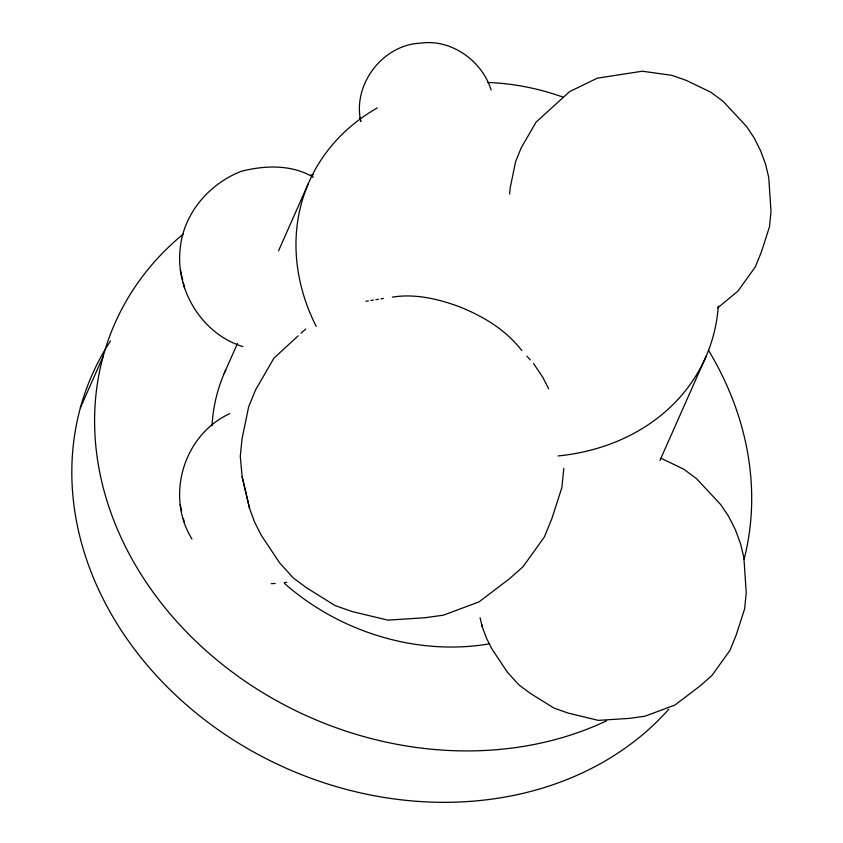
<?xml version="1.0" encoding="UTF-8"?>
<svg xmlns="http://www.w3.org/2000/svg" width="843" height="843" viewBox="0 0 843 843"><rect width="100%" height="100%" fill="white"/><g stroke="black" fill="none" stroke-linecap="round" stroke-linejoin="round"><path stroke-width="1.26" d="M509.604 194.006L510.236 187.662L515.6 161.603L521.206 147.852L536.095 122.098L569.605 91.634L597.308 78.167L642.313 71.212L671.934 75.354L686.539 80.496L710.849 92.224L723.157 101.371L746.519 126.461L754.074 137.767L760.576 150.634L765.581 164.195L768.742 177.536L771.008 211.351L769.448 226.925L761.271 252.257L755.286 266.936L737.973 291.077L717.73 307.853M563.819 468.318L561.891 487.528L551.807 518.803L544.409 536.907L523.05 566.707L509.478 578.741L479.066 601.86L443.439 615.169L424.84 617.75L387.896 620.142L351.931 611.491L335.04 605.548L306.757 587.919L293.153 577.813L279.528 562.734L261.14 535.042L254.607 522.102L249.581 508.477L242.141 476.811L240.287 456.295L242.004 439.087L248.622 406.927L255.545 389.951L273.912 358.17L298.127 335.872M80.359 407.843L103.141 356.441M224.175 373.512L237.494 343.449M278.527 250.856L308.369 183.521M659.943 460.457L706.308 355.851M301.035 333.196L305.777 328.991M229.675 413.671C183.605 434.798 165.302 496.042 191.951 539.014M365.841 301.309L368.359 300.898M370.878 300.487L373.396 300.076M375.915 299.676L378.444 299.265M380.962 298.854L383.481 298.454M392.332 297.136C414.861 293.427 438.402 298.938 459.583 306.831C483.534 316.41 505.884 329.898 521.817 350.604M284.165 582.65L286.746 582.292M271.32 583.683L275.166 583.43M242.9 346.599C202.215 334.186 175.175 290.097 180.223 248.285C183.574 213.342 209.338 183.595 241.488 171.234C265.345 165.27 291.594 164.332 313.406 177.272M660.923 458.192L683.842 469.245L696.613 478.729L720.839 504.757L728.679 516.474L735.412 529.815L740.597 543.883L743.884 557.718L746.234 592.787L744.611 608.931L736.139 635.211L729.922 650.427L711.966 675.464L700.565 685.58L675.011 705.001L645.074 716.192L629.436 718.362L598.393 720.375L568.182 713.094L553.977 708.099L530.215 693.294L518.782 684.801L507.338 672.124L491.88 648.857L486.39 637.982L482.164 626.528L480.089 617.771M526.938 356.189L530.268 359.877M533.598 363.565L542.924 377.506L548.656 388.855M491.111 89.938C482.038 60.749 451.153 38.609 420.383 43.172C382.659 44.711 352.269 84.732 360.836 121.508M359.95 117.704L360.783 121.202M242.141 476.811L249.581 508.477M180.139 504.757L181.624 510.984M180.297 269.792L182.731 280.213M481.659 624.315L482.164 626.528M183.331 282.584L184.543 287.853M183.395 518.498L184.269 522.344M668.826 709.195A337.042 281.383 23.9 0 1 227.947 736.413A337.042 281.383 23.9 0 1 110.549 340.878M606.475 720.86A337.042 281.383 23.9 0 1 172.963 617.234A337.042 281.383 23.9 0 1 183.258 234.101M310.624 175.186A337.042 281.383 23.9 0 1 313.238 174.67M708.436 350.203A337.042 281.383 23.9 0 1 744.127 559.183M489.614 643.799A216.83 181.024 23.9 0 1 284.491 583.451M212.014 425.789A216.83 181.024 23.9 0 1 225.766 369.929M718.299 306.093A216.83 181.024 23.9 0 1 558.182 455.926M316.209 326.399A216.83 181.024 23.9 0 1 377.243 107.957M487.844 82.477A216.83 181.024 23.9 0 1 562.755 97.029"/></g></svg>
